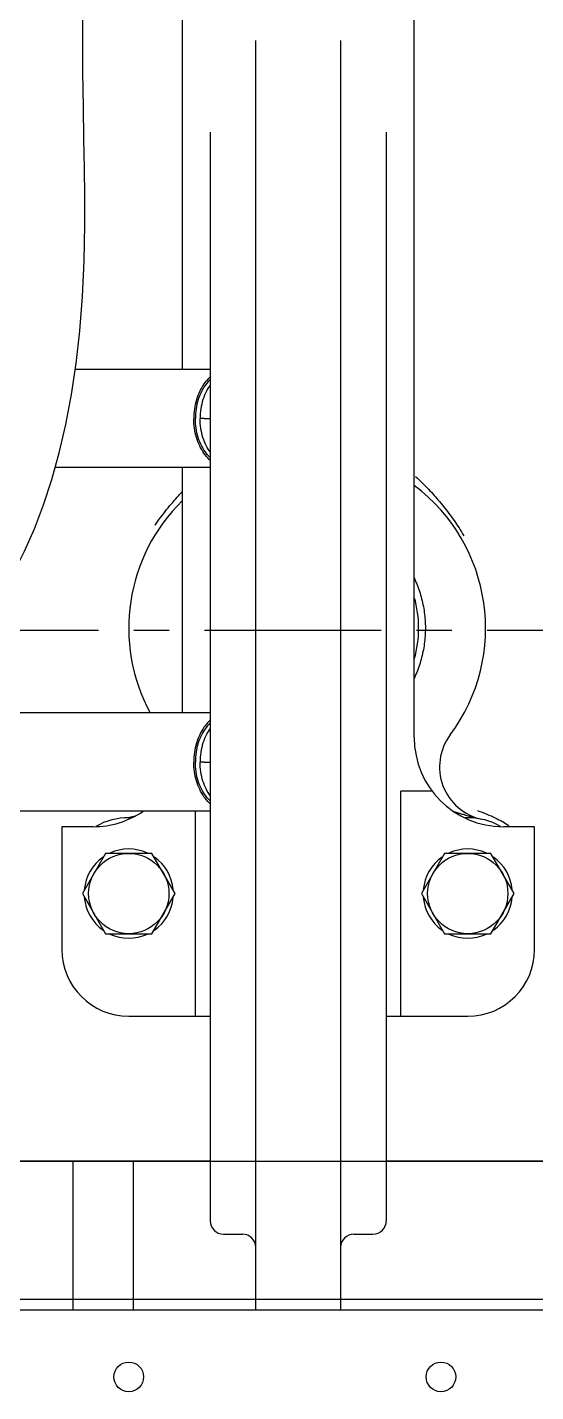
# Model space of a CAD drawing. Header units: millimetres. Extents: x 156850 to 204135, y 56350 to 74150.
# Drawn here: x 174557.3 to 174671.2, y 60211.3 to 60517.2 of the extents above; entities that cross this region are included whole.
import ezdxf

# ---------------------------------------------------------------- set-up
doc = ezdxf.new("R2010")
doc.units = ezdxf.units.MM
doc.header["$LTSCALE"] = 150
doc.linetypes.add('X-2F-PLAN$0$CENTER', pattern=[2, 1.25, -0.25, 0.25, -0.25])
doc.layers.add('-----33 Equipment', color=5, linetype='Continuous')

# ---------------------------------------------------------------- blocks, each defined once
blk = doc.blocks.new('X-2F-PLAN$0$A$C73FA2420')
at = {"color": 0}
blk.add_line((508.73, 1599.81), (508.73, 76.75), dxfattribs=at)
at = {"color": 0, "linetype": 'Continuous'}
for p, q in [((508.73, 1040.03), (508.73, 1245.37)), ((475.38, 1156.28), (475.38, 861.28)), ((587.23, 1040.03), (587.23, 1093.19)), ((609.23, 1040.03), (609.23, 1093.19)), ((664.23, 1040.03), (664.23, 1074.82)), ((508.73, 1070.78), (475.38, 1070.78)), ((583.73, 1073.28), (556.23, 1073.28)), ((583.73, 1066.28), (583.73, 1073.28)), ((568.73, 1068.67), (559.73, 1063.47)), ((577.73, 1063.47), (568.73, 1068.67)), ((686.23, 1040.03), (686.23, 1070.29)), ((559.73, 1063.47), (559.73, 1053.08)), ((577.73, 1053.08), (577.73, 1063.47)), ((508.73, 1057.28), (475.38, 1057.28)), ((541.23, 1058.28), (541.23, 1040.03)), ((585.73, 1057.75), (585.73, 1058.28)), ((559.73, 1053.08), (568.73, 1047.89)), ((568.73, 1047.89), (577.73, 1053.08)), ((664.23, 1046.28), (609.23, 1046.28)), ((768.73, 1046.28), (686.23, 1046.28)), ((541.23, 1043.28), (587.23, 1043.28)), ((598.23, 1041.38), (598.23, 1040.03)), ((675.23, 1041.38), (675.23, 1040.03)), ((492.38, 1037.03), (492.38, 1032.78)), ((739.44, 1040.03), (495.38, 1040.03)), ((475.38, 1029.78), (759.96, 1029.78)), ((759.96, 1010.78), (475.38, 1010.78)), ((492.38, 1007.78), (492.38, 1003.53)), ((739.44, 1000.53), (495.38, 1000.53)), ((508.73, 796.92), (508.73, 1000.53)), ((541.23, 1000.53), (541.23, 982.28)), ((541.23, 997.28), (591.73, 997.28)), ((591.73, 990.28), (591.73, 997.28)), ((603.73, 994.28), (768.73, 994.28)), ((568.73, 992.67), (559.73, 987.47)), ((577.73, 987.47), (568.73, 992.67)), ((559.73, 987.47), (559.73, 977.08)), ((577.73, 977.08), (577.73, 987.47)), ((585.73, 982.28), (585.73, 982.81)), ((559.73, 977.08), (568.73, 971.89)), ((568.73, 971.89), (577.73, 977.08)), ((583.73, 967.28), (583.73, 974.28)), ((556.23, 967.28), (583.73, 967.28))]:
    blk.add_line(p, q, dxfattribs=at)
for points in [[(612.6, 1110.12), (614.58, 1106.94), (617.14, 1103.37), (619.85, 1100.11), (622.72, 1097.09), (625.77, 1094.25), (629.05, 1091.55), (632.62, 1088.94), (636.55, 1086.4), (640.84, 1083.96), (645.5, 1081.63), (650.52, 1079.44), (655.87, 1077.41), (661.56, 1075.56), (667.58, 1073.89), (673.93, 1072.41), (680.6, 1071.14), (687.6, 1070.08), (694.93, 1069.24), (702.6, 1068.63), (710.6, 1068.26), (718.73, 1068.14)], [(718.73, 1068.14), (725, 1068.16), (731.36, 1068.23), (737.94, 1068.33), (745.04, 1068.44), (752.95, 1068.54), (761.77, 1068.6), (771.29, 1068.62), (781.39, 1068.59), (791.99, 1068.52), (802.99, 1068.41), (814.29, 1068.28), (825.64, 1068.14)]]:
    blk.add_lwpolyline(points, dxfattribs=at)
for centre, radius in [((568.73, 1058.28), 9), ((460.38, 1058.28), 3.32), ((460.38, 988.28), 3.32), ((568.73, 982.28), 9)]:
    blk.add_circle(centre, radius, dxfattribs=at)
for centre, radius, start, end in [((556.23, 1058.28), 15, 90, 180), ((568.73, 1058.28), 10, 95.1643, 144.9111), ((568.73, 1058.28), 10, 35.0889, 84.8357), ((603.73, 1066.28), 20, 180, 214.1671), ((570.73, 1058.28), 15, 0, 29.3845), ((568.73, 1058.28), 10, 155.0889, 204.9111), ((568.73, 1058.28), 10, 335.0889, 24.9111), ((597.66, 1060.34), 12, 184.3732, 196.8774), ((628.23, 1018.28), 40, 44.4526, 118.3685), ((568.73, 1058.28), 10, 215.0889, 264.8357), ((568.73, 1058.28), 10, 275.1643, 324.9111), ((495.38, 1037.03), 3, 90, 180), ((489.38, 1032.78), 3, 270, 0), ((489.38, 1007.78), 3, 0, 90), ((495.38, 1003.53), 3, 180, 270), ((603.73, 974.28), 20, 90, 180), ((628.23, 1018.28), 40, 233.264, 323.1333), ((628.23, 1018.28), 25, 253.9609, 286.0391), ((568.73, 982.28), 10, 95.1643, 144.9111), ((568.73, 982.28), 10, 35.0889, 84.8357), ((597.13, 976.6), 12, 53.264, 167.8716), ((568.73, 982.28), 10, 155.0889, 204.9111), ((568.73, 982.28), 10, 335.0889, 24.9111), ((556.23, 982.28), 15, 180, 270), ((570.73, 982.28), 15, 330.6155, 0), ((568.73, 982.28), 10, 215.0889, 264.8357), ((568.73, 982.28), 10, 275.1643, 324.9111)]:
    blk.add_arc(centre, radius, start, end, dxfattribs=at)
for points, start_tangent, end_tangent in [([(585.84, 1057.88), (585.9, 1057.39)], (0.11916, -0.992875), (0.132755, -0.991149)), ([(651.3, 1052.38), (653.1, 1051.1), (654.81, 1049.78), (656.44, 1048.43), (657.99, 1047.06), (658.83, 1046.28)], (0.826591, -0.562803), (0.728503, -0.685043)), ([(588.91, 1040.04), (589.09, 1040.24), (590.46, 1041.41), (592.12, 1042.38), (594.02, 1043.1), (596.09, 1043.54), (598.23, 1043.69)], (0.663168, 0.748471), (1, 0)), ([(589.52, 1040.06), (590.43, 1040.88), (592.06, 1041.92), (593.96, 1042.7), (596.05, 1043.18), (598.23, 1043.34)], (0.6892, 0.724571), (1, 0)), ([(607.56, 1040.04), (607.38, 1040.24), (606.01, 1041.41), (604.35, 1042.38), (602.44, 1043.1), (600.38, 1043.54), (598.23, 1043.69)], (-0.663168, 0.748471), (-1, 0)), ([(606.95, 1040.06), (606.04, 1040.88), (604.41, 1041.92), (602.5, 1042.7), (600.42, 1043.18), (598.23, 1043.34)], (-0.6892, 0.724571), (-1, 0)), ([(665.91, 1040.04), (666.09, 1040.24), (667.46, 1041.41), (669.12, 1042.38), (671.02, 1043.1), (673.09, 1043.54), (675.23, 1043.69)], (0.663168, 0.748471), (1, 0)), ([(666.52, 1040.06), (667.43, 1040.88), (669.06, 1041.92), (670.96, 1042.7), (673.05, 1043.18), (675.23, 1043.34)], (0.6892, 0.724571), (1, 0)), ([(684.56, 1040.04), (684.38, 1040.24), (683.01, 1041.41), (681.35, 1042.38), (679.44, 1043.1), (677.38, 1043.54), (675.23, 1043.69)], (-0.663168, 0.748471), (-1, 0)), ([(683.95, 1040.06), (683.04, 1040.88), (681.41, 1041.92), (679.5, 1042.7), (677.42, 1043.18), (675.23, 1043.34)], (-0.6892, 0.724571), (-1, 0)), ([(590.74, 1040.05), (592.06, 1040.86), (593.96, 1041.64), (596.05, 1042.12), (598.23, 1042.28)], (0.81108, 0.584936), (1, 0)), ([(605.73, 1040.05), (604.41, 1040.86), (602.5, 1041.64), (600.42, 1042.12), (598.23, 1042.28)], (-0.81108, 0.584936), (-1, 0)), ([(598.23, 1041.38), (598.23, 1041.57), (598.23, 1041.78), (598.23, 1041.98), (598.23, 1042.15)], (0, 1), (0, 1)), ([(667.74, 1040.05), (669.06, 1040.86), (670.96, 1041.64), (673.05, 1042.12), (675.23, 1042.28)], (0.81108, 0.584936), (1, 0)), ([(682.73, 1040.05), (681.41, 1040.86), (679.5, 1041.64), (677.42, 1042.12), (675.23, 1042.28)], (-0.81108, 0.584936), (-1, 0)), ([(675.23, 1041.38), (675.23, 1041.57), (675.23, 1041.78), (675.23, 1041.98), (675.23, 1042.15)], (0, 1), (0, 1)), ([(628.23, 991.78), (626.46, 991.84), (624.7, 992.01), (622.96, 992.31), (621.23, 992.72), (619.54, 993.24), (617.89, 993.88), (617.03, 994.26)], (-1, -0.000001), (-0.906164, 0.422926)), ([(639.44, 994.26), (638.58, 993.88), (636.93, 993.24), (635.24, 992.72), (633.51, 992.31), (631.77, 992.01), (630, 991.84), (628.23, 991.78)], (-0.906164, -0.422926), (-1, -0.000001)), ([(662.25, 993.98), (661, 992.67), (659.71, 991.38), (658.36, 990.13), (656.97, 988.89), (655.51, 987.68), (653.98, 986.49), (652.38, 985.34), (650.7, 984.23), (648.95, 983.16)], (-0.680673, -0.732587), (-0.864329, -0.502927)), ([(587.13, 985.34), (586.97, 984.85), (586.7, 983.99), (586.44, 983.06)], (-0.317239, -0.948346), (-0.266656, -0.963792)), ([(586.44, 983.06), (586.09, 981.9), (585.74, 980.6), (585.4, 979.13)], (-0.306283, -0.95194), (-0.210104, -0.977679)), ([(587.35, 980.12), (586.55, 978), (585.71, 976.12), (584.86, 974.49), (584.03, 973.1)], (-0.332159, -0.943223), (-0.544669, -0.838651))]:
    blk.add_spline(points, degree=3, dxfattribs=dict(at, start_tangent=start_tangent, end_tangent=end_tangent))
blk = doc.blocks.new('X-2F-PLAN$0$zw$C47F')
at = {"layer": '-----33 Equipment'}
blk.add_line((3375.86, 2206.3), (3375.86, 1166.3), dxfattribs=at)
at = {"layer": '-----33 Equipment', "linetype": 'X-2F-PLAN$0$CENTER', "ltscale": 0.211328}
blk.add_line((3525.86, 2206.3), (3525.86, 1166.3), dxfattribs=at)
at = {"layer": '-----33 Equipment'}
blk.add_blockref('X-2F-PLAN$0$A$C73FA2420', (2898.05, 848.02), dxfattribs=at)

msp = doc.modelspace()

# ---------------------------------------------------------------- block references
at = {"layer": '-----33 Equipment', "rotation": 90.00000000000001}
msp.add_blockref('X-2F-PLAN$0$zw$C47F', (176486.3, 56856.22), dxfattribs=at)

doc.saveas('drawing.dxf')
